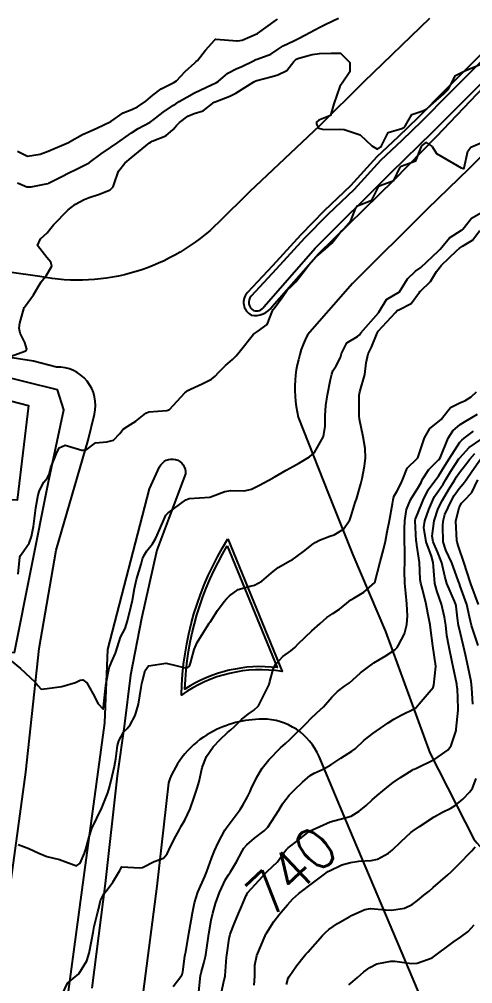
# Model space of a CAD drawing. Header units: metres. Extents: x 318500 to 325275, y 7408834 to 7428799.
# Drawn here: x 323986.3 to 324030, y 7420670.8 to 7420763.6 of the extents above; entities that cross this region are included whole.
import ezdxf
from ezdxf.enums import TextEntityAlignment as Align

# ---------------------------------------------------------------- set-up
doc = ezdxf.new("R2010")
doc.units = ezdxf.units.M
doc.header["$MEASUREMENT"] = 0
for name, color, linetype in [('Canteiro', 45, 'Continuous'), ('Cotas', 45, 'Continuous'), ('Curvas de Nivel 1m', 11, 'Continuous'), ('Curvas de Nivel 5m', 15, 'Continuous'), ('Edificações', 30, 'Continuous'), ('Vias Primárias', 230, 'Continuous')]:
    doc.layers.add(name, color=color, linetype=linetype)
doc.styles.add('Style-STANDARD', font='STANDARD.shx')

msp = doc.modelspace()

# ---------------------------------------------------------------- linework, layer by layer
at = {"layer": 'Canteiro'}
for points in [[(324037.123, 7420765.696), (324034.063, 7420762.729), (324030.596, 7420759.332), (324027.68, 7420756.397), (324025.066, 7420753.764), (324023.145, 7420751.915), (324021.1, 7420749.995), (324018.559, 7420747.205), (324016.019, 7420744.801), (324013.79, 7420742.513), (324011.046, 7420739.536), (324008.642, 7420736.952, 0.490702), (324008.87, 7420735.568, 0.357861), (324009.897, 7420735.933), (324014.793, 7420741.545), (324022.122, 7420748.834), (324026.136, 7420752.739), (324033.421, 7420760.027), (324041.567, 7420767.987)], [(324006.337, 7420712.926), (324011.141, 7420701.212, 0.175332), (324002.256, 7420699.148, -0.127175), (324006.337, 7420712.926, -0.500163)]]:
    msp.add_lwpolyline(points, format="xyb", dxfattribs=at)
at = {"layer": 'Curvas de Nivel 1m', "flags": 128}
for points, elevation in [([(323986.155, 7420747.854), (323987.054, 7420747.461), (323987.447, 7420747.443), (323989.06, 7420747.791), (323989.08, 7420747.799), (323989.117, 7420747.819), (323990.405, 7420748.465), (323991.075, 7420748.794), (323991.749, 7420749.111), (323993.032, 7420749.761), (323993.09, 7420749.8), (323994.208, 7420750.64), (323995.105, 7420751.229), (323995.818, 7420751.729), (323996.558, 7420752.279), (323997.124, 7420752.667), (323997.765, 7420753.066), (323998.91, 7420753.683), (323999.059, 7420753.763), (323999.142, 7420753.823), (324000.176, 7420754.648), (324001.165, 7420755.312), (324001.377, 7420755.446), (324001.704, 7420755.652), (324003.179, 7420756.487), (324004.891, 7420757.308), (324005.188, 7420757.435), (324005.301, 7420757.486), (324005.453, 7420757.597), (324006.395, 7420758.395), (324007.208, 7420758.807), (324007.741, 7420759.043), (324008.787, 7420759.556), (324009.08, 7420759.694), (324009.223, 7420759.742), (324010.527, 7420760.234), (324011.238, 7420760.693), (324011.729, 7420761.029), (324012.744, 7420761.505), (324013.084, 7420761.669), (324013.253, 7420761.766), (324013.82, 7420762.056), (324015.263, 7420762.813), (324015.696, 7420763.035), (324016.562, 7420763.457), (324017.038, 7420763.688)], 732), ([(323986.129, 7420750.884), (323987.096, 7420750.396), (323988.336, 7420750.589), (323989.101, 7420750.887), (323991.049, 7420751.73), (323991.11, 7420751.76), (323991.161, 7420751.789), (323992.39, 7420752.502), (323993.126, 7420752.822), (323993.772, 7420753.112), (323995.14, 7420753.74), (323996.301, 7420754.574), (323997.158, 7420754.911), (323997.71, 7420755.154), (323998.514, 7420755.69), (323999.176, 7420756.269), (323999.967, 7420756.888), (324001.188, 7420757.498), (324001.443, 7420757.656), (324002.3, 7420758.547), (324003.216, 7420759.382), (324003.347, 7420759.499), (324003.464, 7420759.626), (324004.258, 7420760.592), (324005.151, 7420761.601), (324005.251, 7420761.653), (324006.062, 7420761.592), (324007.249, 7420761.487), (324007.336, 7420761.492), (324007.762, 7420761.572), (324009.257, 7420762.22), (324011.09, 7420763.523), (324011.19, 7420763.602)], 731), ([(323985.537, 7420731.162), (323986.847, 7420731.64), (323986.982, 7420731.704), (323987.056, 7420731.838), (323986.857, 7420732.494), (323986.398, 7420733.379), (323986.289, 7420733.849), (323986.365, 7420734.36), (323986.799, 7420735.842), (323986.835, 7420735.907), (323986.902, 7420736.001), (323987.676, 7420737.075), (323988.117, 7420737.828), (323988.432, 7420738.328), (323988.941, 7420738.95), (323989.433, 7420739.813), (323989.366, 7420740.224), (323988.962, 7420740.652), (323988.063, 7420741.829), (323988.372, 7420742.444), (323988.998, 7420743.032), (323989.346, 7420743.474), (323989.615, 7420743.811), (323991.024, 7420745.23), (323991.725, 7420745.78), (323992.565, 7420746.239), (323993.04, 7420746.429), (323994.041, 7420746.755), (323995.051, 7420747.155), (323995.345, 7420747.446), (323995.436, 7420747.734), (323995.856, 7420748.95), (323996.475, 7420749.719), (323997.095, 7420750.238), (323998.853, 7420751.684), (323999.003, 7420751.791), (323999.112, 7420751.842), (324000.41, 7420752.377), (324001.13, 7420752.971), (324001.442, 7420753.349), (324001.739, 7420753.651), (324002.544, 7420754.244), (324003.153, 7420754.502), (324004.002, 7420754.773), (324005.089, 7420755.601), (324005.17, 7420755.646), (324006.589, 7420756.172), (324007.179, 7420756.475), (324008.906, 7420757.554), (324009.085, 7420757.658), (324009.192, 7420757.7), (324010.648, 7420758.079), (324011.2, 7420758.22), (324012.081, 7420758.638), (324012.761, 7420759.505), (324012.986, 7420759.74), (324013.225, 7420759.848), (324014.521, 7420760.191), (324015.232, 7420760.28), (324016.355, 7420760.331), (324017.233, 7420760.327), (324018.124, 7420759.431), (324018.13, 7420758.507), (324017.4, 7420757.438), (324017.313, 7420757.314), (324017.187, 7420757.105), (324016.608, 7420755.448), (324016.29, 7420754.316), (324015.146, 7420753.866), (324014.942, 7420753.674), (324014.919, 7420753.473), (324015.134, 7420753.09), (324015.633, 7420752.963), (324017.134, 7420753.021), (324017.587, 7420752.981), (324019.126, 7420752.465), (324020.262, 7420751.403), (324020.79, 7420751.078), (324021.109, 7420751.293), (324021.174, 7420751.389), (324021.828, 7420752.681), (324023.136, 7420753.062), (324023.345, 7420753.15), (324023.508, 7420753.356), (324024.111, 7420754.4), (324025.161, 7420754.767), (324025.538, 7420754.961), (324025.936, 7420755.329), (324027.181, 7420756.402), (324027.64, 7420756.851), (324027.868, 7420757.303), (324028.324, 7420758.178), (324029.21, 7420758.609), (324030.753, 7420759.267)], 733), ([(323986.199, 7420710.202), (323986.376, 7420711.843), (323986.429, 7420711.996), (323986.586, 7420712.225), (323987.259, 7420713.171), (323987.502, 7420713.831), (323987.677, 7420714.772), (323987.819, 7420715.828), (323987.902, 7420716.567), (323988.119, 7420717.825), (323988.245, 7420718.246), (323988.679, 7420719.056), (323989.043, 7420719.456), (323989.19, 7420719.812), (323989.363, 7420720.477), (323989.882, 7420721.802), (323990.167, 7420722.35), (323990.722, 7420722.599), (323992.347, 7420722.134), (323992.715, 7420722.117), (323993.644, 7420722.833), (323994.728, 7420722.937), (323995.381, 7420723.079), (323995.983, 7420723.721), (323996.324, 7420724.139), (323996.751, 7420724.452), (323997.54, 7420724.917), (323998.496, 7420725.684), (323998.771, 7420725.821), (324000.506, 7420725.93), (324000.774, 7420726.052), (324002.26, 7420727.638), (324002.551, 7420727.876), (324002.795, 7420727.983), (324003.918, 7420728.499), (324004.811, 7420728.968), (324005.169, 7420729.242), (324005.506, 7420729.593), (324006.153, 7420730.264), (324006.839, 7420730.858), (324007.207, 7420731.212), (324007.473, 7420731.571), (324008.867, 7420733.273), (324009.236, 7420733.545), (324010.181, 7420734.23), (324010.708, 7420735.523), (324010.77, 7420735.654), (324010.905, 7420735.847), (324011.609, 7420736.824), (324012.09, 7420737.508), (324012.528, 7420737.91), (324012.938, 7420738.323), (324013.833, 7420739.487), (324014.335, 7420740.104), (324014.97, 7420740.798), (324015.777, 7420741.458), (324016.404, 7420742.034), (324017.001, 7420742.82), (324017.267, 7420743.176), (324017.567, 7420743.434), (324018.244, 7420744.202), (324018.708, 7420745.423), (324018.832, 7420745.623), (324019.034, 7420745.698), (324020.271, 7420746.172), (324020.866, 7420747.393), (324020.929, 7420747.525), (324021.063, 7420747.598), (324022.377, 7420748.064), (324022.975, 7420749.362), (324023.091, 7420749.459), (324024.482, 7420749.961), (324025.026, 7420751.341), (324025.059, 7420751.392), (324025.111, 7420751.433), (324025.49, 7420751.709), (324026.054, 7420751.326), (324026.468, 7420750.678), (324027.105, 7420750.315), (324028.871, 7420749.292), (324029.089, 7420749.231), (324029.134, 7420749.245), (324029.159, 7420749.289), (324029.501, 7420750.898), (324029.777, 7420751.28), (324031.126, 7420751.846)], 734), ([(323986.215, 7420684.204), (323987.238, 7420683.825), (323988.203, 7420683.353), (323988.968, 7420683.033), (323990.195, 7420682.761), (323991.814, 7420682.137), (323992.19, 7420682.41), (323992.597, 7420683.362), (323992.723, 7420683.752), (323993.034, 7420684.942), (323993.289, 7420685.744), (323994.26, 7420687.73), (323994.841, 7420689.165), (323995, 7420689.723), (323995.264, 7420690.762), (323995.488, 7420691.718), (323995.609, 7420692.435), (323995.77, 7420693.716), (323995.886, 7420694.175), (323996.359, 7420694.998), (323996.709, 7420695.361), (323997, 7420695.701), (323997.477, 7420696.6), (323997.797, 7420697.689), (323998.036, 7420699.305), (323998.105, 7420699.685), (323998.166, 7420699.941), (323998.439, 7420700.922), (323998.752, 7420701.369), (324000.45, 7420701.65), (324002.443, 7420701.148), (324002.706, 7420701.366), (324002.793, 7420701.625), (324003.141, 7420702.948), (324003.431, 7420703.616), (324004.497, 7420705.326), (324004.608, 7420705.489), (324004.679, 7420705.598), (324005.391, 7420706.717), (324006.055, 7420707.585), (324006.273, 7420707.844), (324006.538, 7420708.131), (324007.401, 7420708.713), (324008.552, 7420709.048), (324008.955, 7420709.143), (324009.681, 7420709.533), (324010.568, 7420710.3), (324011.242, 7420710.845), (324012.417, 7420711.502), (324012.525, 7420711.556), (324012.581, 7420711.587), (324013.681, 7420712.396), (324014.605, 7420713.114), (324014.816, 7420713.258), (324015.208, 7420713.461), (324016.21, 7420713.852), (324016.618, 7420713.981), (324017.537, 7420714.52), (324018.127, 7420715.425), (324018.262, 7420715.806), (324018.657, 7420717.106), (324018.766, 7420717.418), (324019.208, 7420718.886), (324019.311, 7420719.411), (324019.535, 7420720.581), (324019.637, 7420721.406), (324019.604, 7420722.282), (324019.437, 7420723.41), (324019.069, 7420725.112), (324019.027, 7420725.416), (324019.039, 7420727.173), (324019.047, 7420727.416), (324019.117, 7420727.729), (324019.571, 7420729.409), (324019.701, 7420730.543), (324019.905, 7420731.404), (324020.213, 7420732.046), (324020.761, 7420733.392), (324020.882, 7420733.576), (324022.533, 7420735.366), (324022.711, 7420735.555), (324022.905, 7420735.662), (324024.032, 7420736.23), (324024.853, 7420737.341), (324024.882, 7420737.389), (324024.931, 7420737.429), (324025.914, 7420738.357), (324026.497, 7420739.317), (324026.966, 7420739.91), (324028.422, 7420741.288), (324028.706, 7420741.563), (324028.987, 7420741.737), (324029.94, 7420742.326), (324030.64, 7420743.264)], 736), ([(323990.44, 7420669.784), (323990.943, 7420670.87), (323992.05, 7420671.76), (323992.812, 7420673.005), (323993.052, 7420673.745), (323993.264, 7420674.914), (323993.415, 7420675.74), (323993.538, 7420676.309), (323993.891, 7420677.734), (323993.933, 7420677.933), (323994.146, 7420678.798), (323994.44, 7420679.443), (323994.664, 7420679.725), (323995.313, 7420680.574), (323995.998, 7420681.712), (323996.056, 7420681.837), (323996.185, 7420682.035), (323997.926, 7420681.942), (323998.185, 7420681.999), (323999.297, 7420682.56), (324000.199, 7420682.9), (324000.549, 7420683.302), (324000.714, 7420683.645), (324001.207, 7420684.659), (324001.73, 7420685.635), (324001.914, 7420685.963), (324002.249, 7420686.546), (324002.766, 7420687.622), (324003.136, 7420688.758), (324003.45, 7420689.613), (324003.647, 7420690.263), (324003.928, 7420691.606), (324004.33, 7420692.65), (324004.989, 7420693.59), (324005.644, 7420694.287), (324006.361, 7420694.96), (324006.688, 7420695.244), (324007.026, 7420695.563), (324007.714, 7420696.226), (324008.388, 7420696.767), (324008.85, 7420697.086), (324009.336, 7420697.536), (324010.281, 7420699.384), (324010.334, 7420699.521), (324010.358, 7420699.584), (324010.425, 7420699.868), (324010.799, 7420701.162), (324010.971, 7420701.515), (324011.677, 7420702.293), (324012.47, 7420702.827), (324012.831, 7420703.138), (324013.161, 7420703.49), (324014.493, 7420704.741), (324015.268, 7420705.458), (324015.933, 7420706.024), (324016.515, 7420706.407), (324017.133, 7420706.821), (324017.849, 7420707.427), (324018.229, 7420707.729), (324018.537, 7420707.903), (324019.488, 7420708.464), (324020.56, 7420709.39), (324021.052, 7420711.383), (324021.389, 7420712.587), (324021.57, 7420713.376), (324021.732, 7420714.265), (324021.948, 7420715.37), (324022.262, 7420716.972), (324022.303, 7420717.365), (324022.37, 7420717.659), (324022.672, 7420718.152), (324023.091, 7420718.949), (324023.241, 7420719.354), (324023.65, 7420720.407), (324024.614, 7420721.341), (324024.674, 7420721.387), (324024.722, 7420721.494), (324025.343, 7420723.331), (324025.854, 7420724.223), (324026.764, 7420724.942), (324026.952, 7420725.123), (324027.084, 7420725.305), (324027.84, 7420726.239), (324028.791, 7420726.7), (324029.196, 7420726.874), (324029.81, 7420727.27), (324030.343, 7420727.726)], 737), ([(324001.122, 7420670.551), (324001.97, 7420671.631), (324002.002, 7420671.679), (324002.055, 7420671.939), (324002.262, 7420673.443), (324002.29, 7420673.627), (324002.337, 7420673.881), (324002.636, 7420675.622), (324002.857, 7420676.881), (324002.988, 7420677.617), (324003.187, 7420678.572), (324003.516, 7420679.61), (324004.175, 7420681.135), (324004.368, 7420681.597), (324004.855, 7420682.935), (324005.108, 7420683.587), (324005.447, 7420684.356), (324006.12, 7420685.572), (324006.242, 7420685.754), (324007.013, 7420686.801), (324007.583, 7420687.557), (324007.841, 7420687.979), (324008.279, 7420688.795), (324008.541, 7420689.291), (324008.654, 7420689.545), (324009.182, 7420690.662), (324009.698, 7420691.529), (324010.328, 7420692.345), (324011.476, 7420693.509), (324011.932, 7420693.918), (324012.352, 7420694.311), (324012.958, 7420694.894), (324013.59, 7420695.482), (324013.976, 7420695.876), (324014.383, 7420696.32), (324014.973, 7420696.879), (324015.6, 7420697.452), (324016.409, 7420698.357), (324016.936, 7420698.913), (324017.637, 7420699.428), (324018.103, 7420699.745), (324018.429, 7420700.031), (324019.151, 7420700.698), (324020.071, 7420701.396), (324020.288, 7420701.557), (324020.454, 7420701.67), (324021.526, 7420702.312), (324022.473, 7420702.917), (324022.684, 7420703.151), (324022.816, 7420703.357), (324023.393, 7420704.449), (324023.639, 7420705.349), (324023.675, 7420706.186), (324023.622, 7420707.349), (324023.532, 7420708.363), (324023.429, 7420709.351), (324023.402, 7420710.522), (324023.44, 7420711.351), (324023.446, 7420712.503), (324023.416, 7420713.352), (324023.413, 7420714.568), (324023.429, 7420715.352), (324023.591, 7420716.41), (324023.973, 7420717.347), (324024.227, 7420717.784), (324024.677, 7420718.479), (324024.996, 7420719.024), (324025.151, 7420719.333), (324025.744, 7420720.285), (324026.719, 7420721.219), (324026.76, 7420721.268), (324026.785, 7420721.309), (324026.864, 7420721.451), (324027.619, 7420723.297), (324028.054, 7420723.987), (324028.76, 7420724.584), (324029.184, 7420724.855), (324029.886, 7420725.269), (324030.435, 7420725.604)], 738), ([(324003.603, 7420670.03), (324003.773, 7420671.604), (324003.814, 7420671.843), (324004.068, 7420672.796), (324004.247, 7420673.428), (324004.276, 7420673.597), (324004.297, 7420673.812), (324004.551, 7420675.593), (324004.783, 7420676.927), (324004.938, 7420677.588), (324005.205, 7420678.524), (324005.579, 7420679.579), (324006.173, 7420680.821), (324006.46, 7420681.284), (324006.662, 7420681.565), (324007.237, 7420682.517), (324007.761, 7420683.554), (324007.928, 7420683.839), (324008.219, 7420684.18), (324008.957, 7420684.811), (324009.897, 7420685.525), (324010.244, 7420685.881), (324011.295, 7420687.504), (324011.66, 7420688.109), (324012.282, 7420688.929), (324012.561, 7420689.212), (324012.841, 7420689.484), (324013.584, 7420690.194), (324014.31, 7420690.821), (324014.712, 7420691.066), (324015.563, 7420691.451), (324016.324, 7420691.873), (324017.26, 7420692.501), (324018.338, 7420693.183), (324018.638, 7420693.416), (324019.511, 7420694.245), (324020.363, 7420694.891), (324020.665, 7420695.086), (324021.094, 7420695.379), (324021.834, 7420695.912), (324022.384, 7420696.263), (324023.091, 7420696.651), (324024.399, 7420697.276), (324024.439, 7420697.3), (324024.479, 7420697.339), (324024.813, 7420697.743), (324026.146, 7420699.314), (324026.227, 7420699.509), (324026.416, 7420701.311), (324026.412, 7420701.349), (324026.118, 7420703.315), (324025.944, 7420704.767), (324025.871, 7420705.319), (324025.659, 7420706.465), (324025.489, 7420707.326), (324025.131, 7420708.751), (324024.967, 7420709.334), (324024.918, 7420709.689), (324024.841, 7420711.336), (324024.605, 7420712.987), (324024.544, 7420713.341), (324024.54, 7420713.412), (324024.424, 7420715.342), (324024.452, 7420715.532), (324024.646, 7420715.987), (324025.199, 7420717.332), (324025.69, 7420718.309), (324026.415, 7420719.314), (324026.538, 7420719.466), (324026.696, 7420719.687), (324027.322, 7420720.69), (324027.706, 7420721.295), (324028.736, 7420722.895), (324028.918, 7420723.099), (324029.132, 7420723.276), (324030.055, 7420723.963)], 739), ([(324029.974, 7420697.694), (324029.893, 7420699.265), (324029.81, 7420699.886), (324029.536, 7420701.269), (324029.284, 7420702.456), (324029.094, 7420703.274), (324028.62, 7420705.157), (324028.598, 7420705.279), (324028.51, 7420705.971), (324028.382, 7420707.137), (324028.349, 7420707.283), (324028.225, 7420707.594), (324027.469, 7420709.296), (324027.274, 7420710.007), (324027.012, 7420711.304), (324026.595, 7420712.338), (324026.162, 7420713.317), (324026.071, 7420713.865), (324026.247, 7420715.316), (324026.652, 7420716.515), (324027.05, 7420717.304), (324027.65, 7420718.32), (324028.233, 7420719.287), (324028.407, 7420719.571), (324028.7, 7420719.978), (324029.278, 7420720.708), (324029.685, 7420721.27), (324030.169, 7420721.822)], 741), ([(324030.481, 7420703.342), (324029.856, 7420705.266), (324029.668, 7420706.113), (324029.392, 7420707.271), (324028.772, 7420709.063), (324028.692, 7420709.279), (324028.563, 7420709.597), (324028.12, 7420710.831), (324027.947, 7420711.289), (324027.384, 7420712.513), (324027.133, 7420713.302), (324027.091, 7420714.845), (324027.117, 7420715.303), (324027.291, 7420715.945), (324027.92, 7420717.291), (324028.187, 7420717.767), (324028.678, 7420718.448), (324029.061, 7420718.9), (324029.328, 7420719.274), (324029.89, 7420720.08), (324030.707, 7420721.26)], 742), ([(324030.514, 7420707.277), (324029.802, 7420709.268), (324029.392, 7420710.451), (324029.131, 7420711.274), (324028.604, 7420712.85), (324028.475, 7420713.282), (324028.44, 7420713.455), (324028.338, 7420715.285), (324028.653, 7420716.626), (324028.898, 7420717.037), (324029.149, 7420717.275), (324029.87, 7420718.07), (324030.451, 7420719.262)], 743), ([(324008.914, 7420670.659), (324009.007, 7420671.536), (324009.004, 7420672.598), (324009.178, 7420673.534), (324009.974, 7420675.398), (324010.028, 7420675.521), (324010.051, 7420675.571), (324010.102, 7420675.667), (324010.833, 7420676.796), (324011.369, 7420677.501), (324011.719, 7420677.914), (324012.144, 7420678.409), (324012.663, 7420678.974), (324013.238, 7420679.479), (324013.755, 7420679.883), (324014.167, 7420680.204), (324015.817, 7420681.445), (324016.031, 7420681.594), (324016.184, 7420681.68), (324017.38, 7420682.235), (324018.196, 7420682.483), (324019.012, 7420682.588), (324020.199, 7420682.652), (324020.808, 7420682.773), (324021.874, 7420683.365), (324022.061, 7420683.514), (324022.214, 7420683.658), (324023.086, 7420684.492), (324024.019, 7420685.342), (324024.136, 7420685.446), (324024.242, 7420685.525), (324024.859, 7420685.943), (324026.255, 7420686.849), (324027.045, 7420687.298), (324027.853, 7420687.7), (324028.27, 7420687.943), (324029.004, 7420688.548), (324029.688, 7420689.266), (324029.937, 7420689.622), (324030.309, 7420690.543)], 741), ([(324012.039, 7420670.729), (324012.209, 7420671.327), (324012.285, 7420671.488), (324013.004, 7420672.542), (324013.757, 7420673.473), (324013.912, 7420673.641), (324014.084, 7420673.828), (324015.516, 7420675.449), (324015.799, 7420675.75), (324016.109, 7420676.024), (324016.959, 7420676.586), (324018.128, 7420677.279), (324018.213, 7420677.325), (324018.371, 7420677.408), (324019.597, 7420677.937), (324020.14, 7420678.035), (324021.586, 7420677.92), (324022.138, 7420677.891), (324023.395, 7420678.087), (324024.147, 7420678.439), (324024.657, 7420678.821), (324025.273, 7420679.319), (324025.765, 7420679.713), (324026.167, 7420680.053), (324027.576, 7420681.289), (324027.894, 7420681.575), (324028.189, 7420681.862), (324028.895, 7420682.578), (324029.566, 7420683.266), (324029.888, 7420683.59), (324030.221, 7420683.971)], 742), ([(324018.039, 7420670.694), (324018.431, 7420671.019), (324018.87, 7420671.402), (324019.498, 7420671.956), (324020.065, 7420672.383), (324020.745, 7420672.705), (324022.074, 7420672.97), (324022.465, 7420672.964), (324024.071, 7420672.753), (324024.61, 7420672.786), (324026.08, 7420673.31), (324028.095, 7420674.809), (324028.782, 7420675.27), (324029.531, 7420675.836), (324030.118, 7420676.456)], 743)]:
    msp.add_lwpolyline(points, dxfattribs=dict(at, elevation=elevation))
at = {"layer": 'Curvas de Nivel 5m', "flags": 128}
for points, elevation in [([(323985.544, 7420701.854), (323986.439, 7420701.117), (323987.847, 7420699.819), (323988.096, 7420699.494), (323988.413, 7420699.151), (323989.003, 7420699.215), (323990.416, 7420699.411), (323991.735, 7420699.77), (323992.172, 7420700.016), (323992.424, 7420700.052), (323992.822, 7420699.754), (323993.395, 7420698.73), (323993.901, 7420697.737), (323994.392, 7420697.212), (323994.45, 7420697.679), (323994.455, 7420697.729), (323994.645, 7420699.5), (323994.674, 7420699.727), (323994.983, 7420701.183), (323995.192, 7420701.723), (323995.586, 7420702.596), (323995.919, 7420703.716), (323996.055, 7420704.144), (323996.493, 7420704.977), (323996.745, 7420705.706), (323997.082, 7420707.142), (323997.21, 7420707.7), (323997.413, 7420708.831), (323997.596, 7420709.694), (323998.045, 7420711.158), (323998.193, 7420711.686), (323998.29, 7420711.978), (323998.591, 7420712.443), (323999.149, 7420713.128), (323999.456, 7420713.672), (323999.816, 7420714.474), (324000.318, 7420715.663), (324000.433, 7420715.871), (324000.644, 7420716.102), (324002.361, 7420717.339), (324002.658, 7420717.475), (324004.66, 7420717.6), (324006.091, 7420718.163), (324006.67, 7420718.245), (324008.001, 7420718.229), (324008.672, 7420718.366), (324009.45, 7420718.767), (324010.689, 7420719.427), (324010.747, 7420719.462), (324010.841, 7420719.518), (324012.015, 7420720.192), (324012.706, 7420720.577), (324013.291, 7420720.911), (324014.261, 7420721.477), (324014.724, 7420721.916), (324015.59, 7420723.457), (324015.764, 7420724.445), (324015.755, 7420725.455), (324015.82, 7420726.419), (324015.986, 7420727.452), (324016.291, 7420728.924), (324016.391, 7420729.446), (324016.511, 7420729.759), (324016.832, 7420730.231), (324017.228, 7420731.053), (324017.322, 7420731.435), (324017.85, 7420732.445), (324018.875, 7420733.063), (324019.064, 7420733.23), (324019.205, 7420733.415), (324020.899, 7420735.336), (324020.933, 7420735.39), (324021.661, 7420736.636), (324022.93, 7420737.345), (324023.681, 7420738.621), (324024.474, 7420739.345), (324024.964, 7420739.711), (324026.664, 7420741.315), (324026.831, 7420741.463), (324026.985, 7420741.665), (324027.741, 7420742.557), (324028.892, 7420743.282), (324028.965, 7420743.326), (324029.012, 7420743.393), (324029.841, 7420744.458), (324031.038, 7420745.111)], 735), ([(324005.763, 7420669.835), (324006.044, 7420671.172), (324006.123, 7420671.495), (324006.137, 7420671.569), (324006.271, 7420673.374), (324006.289, 7420673.568), (324006.516, 7420675.146), (324006.629, 7420675.565), (324007.033, 7420676.644), (324007.411, 7420677.557), (324007.629, 7420678.063), (324008.156, 7420679.306), (324008.24, 7420679.468), (324008.298, 7420679.548), (324009.409, 7420680.768), (324010.095, 7420681.521), (324010.135, 7420681.566), (324010.181, 7420681.615), (324011.161, 7420682.54), (324011.848, 7420683.495), (324012.014, 7420683.692), (324012.216, 7420683.864), (324013.136, 7420684.571), (324014.24, 7420685.47), (324016.249, 7420686.384), (324017.551, 7420686.725), (324018.255, 7420686.934), (324019.037, 7420687.408), (324019.702, 7420687.965), (324020.276, 7420688.484), (324020.762, 7420688.903), (324021.322, 7420689.375), (324021.849, 7420689.815), (324022.302, 7420690.164), (324023.022, 7420690.64), (324024.132, 7420691.342), (324024.251, 7420691.41), (324024.321, 7420691.442), (324024.501, 7420691.517), (324026.331, 7420692.396), (324027.596, 7420693.291), (324027.909, 7420693.724), (324028.368, 7420695.149), (324028.388, 7420695.261), (324028.39, 7420695.28), (324028.559, 7420697.117), (324028.56, 7420697.278), (324028.493, 7420699.205), (324028.485, 7420699.279), (324028.425, 7420699.605), (324028.082, 7420701.286), (324027.995, 7420701.749), (324027.679, 7420703.292), (324027.488, 7420704.293), (324027.366, 7420705.297), (324027.269, 7420706.057), (324026.979, 7420707.303), (324026.548, 7420708.495), (324026.32, 7420709.314), (324026.19, 7420710.93), (324026.167, 7420711.316), (324025.988, 7420711.92), (324025.487, 7420713.327), (324025.274, 7420714.687), (324025.361, 7420715.329), (324025.751, 7420716.423), (324026.114, 7420717.318), (324026.299, 7420717.682), (324026.673, 7420718.209), (324027.118, 7420718.869), (324027.377, 7420719.3), (324027.873, 7420720.122), (324028.649, 7420721.281), (324028.721, 7420721.384), (324029.617, 7420722.385), (324030.739, 7420723.157)], 740)]:
    msp.add_lwpolyline(points, dxfattribs=dict(at, elevation=elevation))
at = {"layer": 'Edificações'}
msp.add_lwpolyline([(323983.751, 7420729.478), (323983.564, 7420727.356), (323987.188, 7420726.42), (323986.126, 7420717.305), (323981.746, 7420717.417), (323981.496, 7420714.546), (323966.109, 7420714.474), (323965.984, 7420710.478), (323970.796, 7420710.416), (323970.103, 7420703.789), (323961.792, 7420702.978), (323961.542, 7420699.856), (323970.603, 7420700.293), (323970.853, 7420703.165), (323985.851, 7420702.665), (323989.109, 7420718.912), (323990.614, 7420725.993), (323989.989, 7420727.928), (323983.751, 7420729.478)], close=True, dxfattribs=at)
at = {"layer": 'Vias Primárias'}
for points in [[(323715.644, 7420145.548, 0), (323709.04, 7420132.939)], [(323831.088, 7420001.787, 0), (323833.844, 7420008.443, 0.220888)], [(324025.824, 7420763.654), (324019.483, 7420757.567), (324015.222, 7420753.323), (324008.486, 7420746.982), (324005.517, 7420744.05, -0.247169), (323988.296, 7420738.825), (323982.139, 7420739.714), (323973.465, 7420741.059), (323966.098, 7420742.287), (323960.44, 7420743.098), (323955.51, 7420743.983, -0.13943), (323950.642, 7420746.583), (323947.461, 7420749.529), (323944.337, 7420752.841, 0.17101), (323934.602, 7420757.167, -0.293443), (323928.663, 7420761.429), (323928.504, 7420777.683)], [(324036.78, 7420766.059), (324033.714, 7420763.087), (324030.244, 7420759.686), (324027.325, 7420756.75), (324024.715, 7420754.121), (324022.8, 7420752.277), (324020.744, 7420750.346), (324018.201, 7420747.556), (324015.668, 7420745.157), (324013.427, 7420742.857), (324010.679, 7420739.875), (324008.276, 7420737.292, 0.490702), (324008.633, 7420735.128, 0.301964), (324010.675, 7420735.958), (324015.132, 7420741.028), (324022.416, 7420748.125), (324026.522, 7420752.338), (324033.631, 7420759.812), (324042.002, 7420767.816)], [(324045.285, 7420764.519), (324036.883, 7420756.487), (324029.614, 7420749.214), (324025.595, 7420745.304), (324018.4, 7420738.15), (324014.053, 7420733.214, 0.176287), (324013.177, 7420725.313), (324016.133, 7420717.84), (324018.433, 7420712.065), (324021.575, 7420704.687), (324025.848, 7420693.001), (324030.091, 7420684.721, 0.426059), (324036.3, 7420683.577), (324044.92, 7420692.124), (324056.829, 7420704.274), (324072.646, 7420720.215), (324088.171, 7420735.631), (324100.902, 7420748.47), (324116.028, 7420761.6), (324120.86, 7420765.833)], [(323984.201, 7420668.513), (323985.467, 7420680.319), (323986.942, 7420691.143), (323988.242, 7420703.058), (323989.857, 7420712.512), (323992.95, 7420723.09), (323993.55, 7420725.601, 0.491495), (323989.899, 7420730.125), (323987.671, 7420730.696), (323979.595, 7420731.924), (323967.609, 7420733.825), (323953.587, 7420736.352, 0.182126), (323948.251, 7420735.37), (323940.904, 7420730.943), (323934.227, 7420725.88, 0.096548), (323928.011, 7420718.928), (323924.428, 7420713.237), (323920.141, 7420706.383)], [(323990.321, 7420664.59), (323992.578, 7420681.49), (323994.549, 7420695.897), (323994.839, 7420702.963), (323998.865, 7420718.404), (323999.824, 7420720.512, -0.847872), (324002.318, 7420719.841), (324000.727, 7420715.579), (323999.552, 7420712.51), (323998.075, 7420705.936), (323997.019, 7420700.474), (323996.416, 7420695.56), (323995.745, 7420690.805), (323994.595, 7420680.463), (323993.286, 7420670.366)], [(324034.947, 7420646.619), (324029.041, 7420659.828), (324023.871, 7420672.091), (324017.761, 7420686.53), (324015.174, 7420692.653, 0.302264), (324009.725, 7420696.255, 0.127306), (324004.726, 7420694.945, 0.181883), (324000.669, 7420690.143), (323999.562, 7420680.182), (323998.249, 7420670.059), (323996.893, 7420659.193), (323995.294, 7420647.05), (323993.983, 7420635.526), (323992.425, 7420623.509), (323991.194, 7420613.542), (323990.005, 7420603.166), (323988.815, 7420593.606), (323988.117, 7420588.715, 0.075029), (323988.199, 7420578.427, 0.095996), (323993.61, 7420562.864, 0.183211), (324016.408, 7420543.6, -0.059216), (324025.958, 7420540.817, -0.082412), (324034.673, 7420534.831)]]:
    msp.add_lwpolyline(points, format="xyb", dxfattribs=at)
msp.add_lwpolyline([(324006.39, 7420713.586), (324011.616, 7420700.843, 0.196923), (324001.941, 7420698.572, -0.13753)], format="xyb", close=True, dxfattribs=at)

# ---------------------------------------------------------------- texts
at = {"layer": 'Cotas', "style": 'Style-STANDARD'}
msp.add_text('740', height=4, rotation=43.16284, dxfattribs=at).set_placement((324012.535, 7420681.653, 740), align=Align.MIDDLE_CENTER)

doc.saveas('drawing.dxf')
